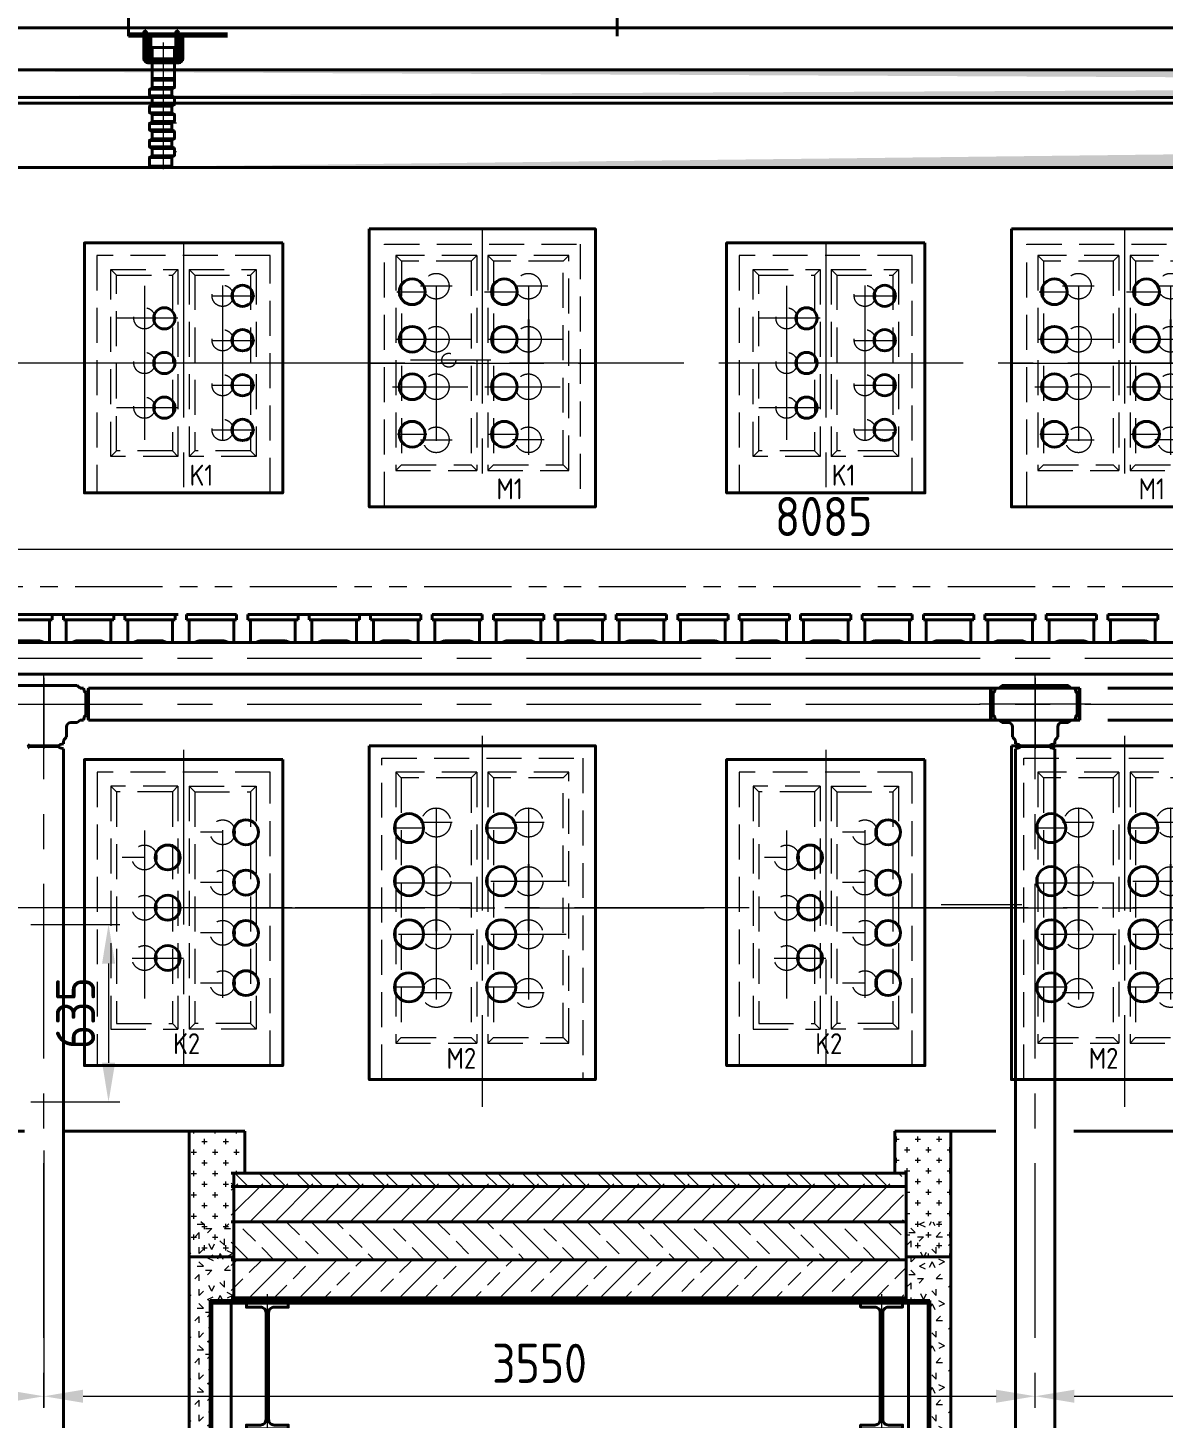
# Model space of a CAD drawing. Header units: millimetres. Extents: x 52110 to 400893, y -153728 to 31997.
# Drawn here: x 170177 to 174243, y -121549 to -116572 of the extents above; entities that cross this region are included whole.
import ezdxf

# ---------------------------------------------------------------- set-up
doc = ezdxf.new("R2010")
doc.units = ezdxf.units.MM
doc.header["$LTSCALE"] = 500
for name, pattern in [('CENTER', [2, 1.25, -0.25, 0.25, -0.25]), ('DASHED2', [0.375, 0.25, -0.125]), ('PHANTOM2', [1.25, 0.625, -0.125, 0.125, -0.125, 0.125, -0.125])]:
    doc.linetypes.add(name, pattern=pattern)
for name, color, linetype, lineweight in [('2D', 4, 'PHANTOM2', 20), ('BIAOZHU', 3, 'Continuous', 25), ('POU', 4, 'Continuous', 20), ('SHI', 7, 'Continuous', 40), ('WEN', 3, 'Continuous', 20), ('XU', 6, 'DASHED2', 20), ('ZHONG', 1, 'CENTER', 20)]:
    doc.layers.add(name, color=color, linetype=linetype, lineweight=lineweight)
doc.layers.add('X1', color=4, linetype='Continuous')
doc.styles.add('GB', font='gbenor.shx', dxfattribs={"bigfont": 'gbcbig.shx'})
doc.dimstyles.new('ISO-25', dxfattribs={"dimscale": 40, "dimtxt": 3.5, "dimasz": 3.5, "dimexe": 1.8, "dimexo": 1.25, "dimgap": 1.3, "dimtad": 1, "dimdsep": 46, "dimtxsty": 'GB', "dimcen": 0, "dimclrd": 3, "dimclre": 3, "dimclrt": 256, "dimadec": 0, "dimazin": 0, "dimtfac": 1, "dimtix": 1, "dimtmove": 0, "dimatfit": 3, "dimldrblk": 'DOTSMALL', "dimfxl": 0, "dimlwd": 20, "dimlwe": 20, "dimarcsym": 0})
doc.dimstyles.new('ISO-25$0', dxfattribs={"dimscale": 40, "dimtxt": 3.5, "dimasz": 3.5, "dimexe": 1, "dimexo": 0.2, "dimgap": 1.2, "dimtad": 1, "dimtoh": 1, "dimdec": 1, "dimzin": 9, "dimdsep": 46, "dimtxsty": 'GB', "dimcen": 0, "dimclrd": 3, "dimclre": 3, "dimclrt": 256, "dimadec": 0, "dimazin": 2, "dimtfac": 1, "dimtdec": 1, "dimtix": 1, "dimtmove": 0, "dimatfit": 3, "dimldrblk": 'DOTSMALL', "dimfxl": 0, "dimlwd": -1, "dimlwe": 20, "dimarcsym": 0})

# ---------------------------------------------------------------- blocks, each defined once
blk = doc.blocks.new('A$C46F31751')
at = {"layer": 'POU'}
h = blk.add_hatch(dxfattribs=at)
h.set_pattern_fill('CROSS', color=256, scale=6, style=0)
h.set_pattern_definition([(0, (-168899.5, -68438.25), (38.1, 38.1), [19.05, -57.15]), (90, (-168889.977, -68447.775), (-38.1, 38.1), [19.05, -57.15])])
h.paths.add_polyline_path([(245, 1216.7), (45, 1216.7), (45, 1066.7), (85, 1066.7), (85, 766.7), (245, 766.7)])
h.paths.add_polyline_path([(985, 766.7), (1145, 766.7), (1145, 1066.7), (1185, 1066.7), (1185, 1216.7), (985, 1216.7)])
h = blk.add_hatch(dxfattribs=at)
h.set_pattern_fill('GEOL6', color=256, scale=150, style=0, pattern_type=2)
h.set_pattern_definition([(0, (-168869.5, -68370.25), (150, 150), [22.5, -60, 22.5, -45]), (0, (-168817, -68355.25), (150, 150), [22.5, -127.5]), (90, (-168809.5, -68310.25), (-150, 150), [22.5, -30, 22.5, -75]), (90, (-168869.5, -68280.25), (-150, 150), [22.5, -127.5]), (45, (-168809.5, -68310.25), (2e-14, 150), [22.5, -104.77922, 22.5, -62.352814]), (135, (-168794.5, -68355.25), (-150, 2e-14), [22.5, -83.56602, 22.5, -83.56602]), (225, (-168809.5, -68235.25), (-3e-14, -150), [22.5, -189.63203]), (225, (-168764.5, -68370.25), (-3e-14, -150), [22.5, -189.63203]), (26.56505, (-168779.5, -68325.25), (150, 6e-08), [22.5, -312.9102]), (63.43495, (-168764.5, -68295.25), (6e-08, 150), [22.5, -312.9102]), (116.56505, (-168764.5, -68295.25), (-6e-08, 150), [22.5, -312.9102]), (153.43495, (-168839.5, -68310.25), (-150, 6e-08), [22.5, -312.9102]), (206.56505, (-168839.5, -68310.25), (-150, -6e-08), [22.5, -312.9102]), (243.43495, (-168884.5, -68310.25), (-6e-08, -150), [22.5, -312.9102]), (296.56505, (-168884.5, -68310.25), (6e-08, -150), [22.5, -312.9102]), (333.43495, (-168779.5, -68325.25), (150, -6e-08), [22.5, -312.9102])])
h.paths.add_polyline_path([(245, 892.7), (85, 892.7), (85, 610.7), (170, 610.7), (170, 10.7), (245, 10.7)])
h.paths.add_polyline_path([(985, 10.7), (1060, 10.7), (1060, 610.7), (1145, 610.7), (1145, 892.7), (985, 892.7)])
at = {"layer": 'SHI'}
for p, q in [((45, 1216.7), (45, 1066.7)), ((395, 1216.7), (45, 1216.7)), ((245, 1216.7), (245, 15.7)), ((1185, 1216.7), (535, 1216.7)), ((985, 1216.7), (985, 15.7)), ((1185, 1216.7), (1185, 1066.7)), ((45, 1066.7), (85, 1066.7)), ((85, 1066.7), (85, 610.7)), ((1145, 1066.7), (1145, 610.7)), ((1185, 1066.7), (1145, 1066.7)), ((245, 766.7), (85, 766.7)), ((985, 766.7), (1145, 766.7)), ((-25, 610.7), (-25, 600.7)), ((-25, 610.7), (170, 610.7)), ((-25, 600.7), (164, 600.7)), ((94, 5.7), (94, 600.7)), ((164, 15.7), (164, 610.7)), ((170, 15.7), (170, 610.7)), ((1060, 15.7), (1060, 610.7)), ((1255, 610.7), (1060, 610.7)), ((1066, 15.7), (1066, 610.7)), ((1255, 600.7), (1066, 600.7)), ((1136, 5.7), (1136, 600.7)), ((1255, 610.7), (1255, 600.7)), ((395, 15.7), (94, 15.7)), ((395, 5.7), (94, 5.7)), ((1136, 15.7), (535, 15.7)), ((1136, 5.7), (535, 5.7)), ((844.5, 5.7), (1136, 5.7))]:
    blk.add_line(p, q, dxfattribs=at)
for points in [[(-35, 150.7), (40, 150.7), (40, 164.7), (-10.5, 164.7, -0.414214), (-30.5, 184.7), (-30.5, 566.7, -0.414214), (-10.5, 586.7), (40, 586.7), (40, 600.7), (-35, 600.7), (-110, 600.7), (-110, 586.7), (-59.5, 586.7, -0.414214), (-39.5, 566.7), (-39.5, 184.7, -0.414214), (-59.5, 164.7), (-110, 164.7), (-110, 150.7)], [(1265, 150.7), (1190, 150.7), (1190, 164.7), (1240.5, 164.7, 0.414214), (1260.5, 184.7), (1260.5, 566.7, 0.414214), (1240.5, 586.7), (1190, 586.7), (1190, 600.7), (1265, 600.7), (1340, 600.7), (1340, 586.7), (1289.5, 586.7, 0.414214), (1269.5, 566.7), (1269.5, 184.7, 0.414214), (1289.5, 164.7), (1340, 164.7), (1340, 150.7)]]:
    blk.add_lwpolyline(points, format="xyb", close=True, dxfattribs=at)
at = {"layer": 'ZHONG'}
for p, q in [((-35, 632.7), (-35, 118.3)), ((1265, 632.7), (1265, 118.3))]:
    blk.add_line(p, q, dxfattribs=at)
blk = doc.blocks.new('hk')
at = {"layer": 'SHI'}
for p, q in [((211379.2, 79596.7), (211199.2, 79596.7)), ((211199.2, 79596.7), (211199.2, 79576.7)), ((211199.2, 79596.7), (211199.2, 79576.7)), ((211379.2, 79596.7), (211379.2, 79576.7)), ((211379.2, 79576.7), (211199.2, 79576.7)), ((211209.2, 79576.7), (211209.2, 79496.7)), ((211369.2, 79576.7), (211369.2, 79496.7)), ((211229.2, 79496.7), (211209.2, 79496.7)), ((211229.2, 79496.7), (211244.2, 79502.7)), ((211334.2, 79502.7), (211244.2, 79502.7)), ((211349.2, 79496.7), (211334.2, 79502.7)), ((211349.2, 79496.7), (211369.2, 79496.7))]:
    blk.add_line(p, q, dxfattribs=at)
blk = doc.blocks.new('sl')
at = {"layer": 'SHI'}
for p, q in [((212719.22, 79696.7), (213174.22, 79696.7)), ((213319.22, 79696.7), (213374.22, 79696.7)), ((213519.22, 79696.7), (213974.22, 79696.7)), ((211703.72, 79596.7), (224473.72, 79596.7)), ((224473.72, 79482.7), (211630.84, 79482.7)), ((212575.04, 79442.2), (212812.4, 79442.2)), ((212575.04, 79442.2), (212812.4, 79442.2)), ((212823.72, 79432.7), (212812.4, 79442.2)), ((212823.72, 79432.7), (212812.4, 79442.2)), ((216113.72, 79432.7), (216125.04, 79442.2)), ((216113.72, 79432.7), (216125.04, 79442.2)), ((216362.4, 79442.2), (216125.04, 79442.2)), ((216362.4, 79442.2), (216125.04, 79442.2)), ((216373.72, 79432.7), (216362.4, 79442.2)), ((216373.72, 79432.7), (216362.4, 79442.2)), ((212835.6, 79432.7), (212823.72, 79432.7)), ((212835.6, 79432.7), (212823.72, 79432.7)), ((212835.6, 79432.7), (212833.74, 79432.7)), ((212838.86, 79420.53), (212835.6, 79432.7)), ((212838.86, 79420.53), (212835.6, 79432.7)), ((212843.72, 79334.7), (212843.72, 79416.7)), ((212845.72, 79334.7), (212845.72, 79416.7)), ((212850.58, 79420.53), (212853.84, 79432.7)), ((212850.58, 79420.53), (212853.84, 79432.7)), ((215983.6, 79432.7), (212853.84, 79432.7)), ((212853.84, 79432.7), (212853.84, 79318.7)), ((215293.6, 79432.7), (216403.84, 79432.7)), ((216086.86, 79420.53), (216083.6, 79432.7)), ((216086.86, 79420.53), (216083.6, 79432.7)), ((216083.6, 79432.7), (216083.6, 79318.7)), ((216091.72, 79334.7), (216091.72, 79416.7)), ((216093.72, 79334.7), (216093.72, 79416.7)), ((216098.58, 79420.53), (216101.84, 79432.7)), ((216098.58, 79420.53), (216101.84, 79432.7)), ((216101.84, 79432.7), (216113.72, 79432.7)), ((216101.84, 79432.7), (216113.72, 79432.7)), ((216101.84, 79432.7), (216103.7, 79432.7)), ((216385.6, 79432.7), (216373.72, 79432.7)), ((216385.6, 79432.7), (216373.72, 79432.7)), ((216383.74, 79432.7), (216385.6, 79432.7)), ((216383.74, 79432.7), (216385.6, 79432.7)), ((216383.74, 79432.7), (216385.6, 79432.7)), ((216388.86, 79420.53), (216385.6, 79432.7)), ((216388.86, 79420.53), (216385.6, 79432.7)), ((216393.72, 79334.7), (216393.72, 79416.7)), ((216395.72, 79334.7), (216395.72, 79416.7)), ((216400.58, 79420.53), (216403.84, 79432.7)), ((216400.58, 79420.53), (216403.84, 79432.7)), ((216403.84, 79432.7), (216403.84, 79318.7)), ((220423.6, 79432.7), (216503.84, 79432.7)), ((212774.72, 79294.2), (212774.72, 79258.81)), ((212812.4, 79309.2), (212789.72, 79309.2)), ((212812.4, 79309.2), (212823.72, 79318.7)), ((212823.72, 79318.7), (212835.6, 79318.7)), ((212838.86, 79330.87), (212835.6, 79318.7)), ((212850.58, 79330.87), (212853.84, 79318.7)), ((215983.6, 79318.7), (212853.84, 79318.7)), ((215293.6, 79318.7), (216403.84, 79318.7)), ((216086.86, 79330.87), (216083.6, 79318.7)), ((216098.58, 79330.87), (216101.84, 79318.7)), ((216113.72, 79318.7), (216101.84, 79318.7)), ((216125.04, 79309.2), (216113.72, 79318.7)), ((216125.04, 79309.2), (216147.72, 79309.2)), ((216162.72, 79294.2), (216162.72, 79258.81)), ((216324.72, 79258.81), (216324.72, 79294.2)), ((216339.72, 79309.2), (216362.4, 79309.2)), ((216362.4, 79309.2), (216373.72, 79318.7)), ((216373.72, 79318.7), (216385.6, 79318.7)), ((216383.74, 79318.7), (216385.6, 79318.7)), ((216388.86, 79330.87), (216385.6, 79318.7)), ((216400.58, 79330.87), (216403.84, 79318.7)), ((220423.6, 79318.7), (216503.84, 79318.7)), ((212774.72, 79258.81), (212763.72, 79245.7)), ((212763.72, 79233.82), (212763.72, 79245.7)), ((216162.72, 79258.81), (216173.72, 79245.7)), ((216173.72, 79233.82), (216173.72, 79245.7)), ((216324.72, 79258.81), (216313.72, 79245.7)), ((216313.72, 79245.7), (216313.72, 79233.82)), ((212639.72, 79225.7), (212747.72, 79225.7)), ((212639.72, 79223.7), (212747.72, 79223.7)), ((212751.55, 79230.56), (212763.72, 79233.82)), ((212751.55, 79218.84), (212763.72, 79215.58)), ((212763.72, 79235.62), (212763.72, 79233.82)), ((212763.72, 79215.58), (212763.72, 76217.7)), ((216173.72, 79235.62), (216173.72, 79233.82)), ((216185.89, 79230.56), (216173.72, 79233.82)), ((216185.89, 79218.84), (216173.72, 79215.58)), ((216173.72, 79215.58), (216173.72, 76217.7)), ((216297.72, 79225.7), (216189.72, 79225.7)), ((216297.72, 79223.7), (216189.72, 79223.7)), ((216301.55, 79230.56), (216313.72, 79233.82)), ((216301.55, 79218.84), (216313.72, 79215.58)), ((216313.72, 79235.62), (216313.72, 79233.82)), ((216313.72, 79215.58), (216313.72, 76192.7))]:
    blk.add_line(p, q, dxfattribs=at)
for centre, radius, start, end in [((212843.72, 79421.7), 5, 193.51865, 270), ((212843.72, 79421.7), 5, 193.51865, 270), ((212845.72, 79421.7), 5, 270, 346.48135), ((212845.72, 79421.7), 5, 270, 346.48135), ((216091.72, 79421.7), 5, 193.51865, 270), ((216091.72, 79421.7), 5, 193.51865, 270), ((216093.72, 79421.7), 5, 270, 346.48135), ((216093.72, 79421.7), 5, 270, 346.48135), ((216393.72, 79421.7), 5, 193.51865, 270), ((216393.72, 79421.7), 5, 193.51865, 270), ((216395.72, 79421.7), 5, 270, 346.48135), ((216395.72, 79421.7), 5, 270, 346.48135), ((212789.72, 79294.2), 15, 90, 180), ((212843.72, 79329.7), 5, 90, 166.48135), ((212845.72, 79329.7), 5, 13.51865, 90), ((216091.72, 79329.7), 5, 90, 166.48135), ((216093.72, 79329.7), 5, 13.51865, 90), ((216147.72, 79294.2), 15, 0, 90), ((216339.72, 79294.2), 15, 90, 180), ((216393.72, 79329.7), 5, 90, 166.48135), ((216395.72, 79329.7), 5, 13.51865, 90), ((212634.72, 79225.7), 5, 0, 76.48135), ((212634.72, 79223.7), 5, 283.51865, 0), ((212752.72, 79225.7), 5, 103.51865, 180), ((212752.72, 79223.7), 5, 180, 256.48135), ((216184.72, 79225.7), 5, 0, 76.48135), ((216184.72, 79223.7), 5, 283.51865, 0), ((216302.72, 79225.7), 5, 103.51865, 180), ((216302.72, 79223.7), 5, 180, 256.48135)]:
    blk.add_arc(centre, radius, start, end, dxfattribs=at)
at = {"layer": 'X1'}
blk.add_point((216173.72, 79482.7), dxfattribs=at)
at = {"layer": 'ZHONG', "color": 1}
for p, q in [((211422.03, 79539.7), (224571.87, 79539.7)), ((211422.03, 79375.7), (224686.72, 79375.7))]:
    blk.add_line(p, q, dxfattribs=at)
at = {"layer": 'ZHONG'}
for p, q in [((212693.72, 75106.81), (212693.72, 79482.7)), ((212693.72, 75106.81), (212693.72, 79482.7)), ((212693.72, 79469.06), (212693.72, 79215.83)), ((212693.72, 79469.06), (212693.72, 79215.83)), ((216243.72, 75106.81), (216243.72, 79482.7)), ((216243.72, 79469.06), (216243.72, 79215.83)), ((216243.72, 79469.06), (216243.72, 79215.83)), ((212494.45, 79375.7), (212893, 79375.7)), ((216443, 79375.7), (216044.45, 79375.7))]:
    blk.add_line(p, q, dxfattribs=at)
at = {"layer": 'SHI'}
for p in [(1344.52, 100), (1564.52, 100), (1784.52, 100), (2004.52, 100), (2224.52, 100), (2444.52, 100), (2664.52, 100), (2884.52, 100), (3104.52, 100), (3324.52, 100), (3544.52, 100), (3764.52, 100), (3984.52, 100), (4204.52, 100), (4424.52, 100), (4644.52, 100), (4864.52, 100), (5084.52, 100), (5304.52, 100)]:
    blk.add_blockref('hk', p, dxfattribs=at)
blk = doc.blocks.new('zl')
at = {"layer": 'SHI'}
blk.add_lwpolyline([(165192.5, 60829.5), (165267.5, 60829.5), (165267.5, 60843.5), (165217, 60843.5, -0.414214), (165197, 60863.5), (165197, 61245.5, -0.414214), (165217, 61265.5), (165267.5, 61265.5), (165267.5, 61279.5), (165192.5, 61279.5), (165117.5, 61279.5), (165117.5, 61265.5), (165168, 61265.5, -0.414214), (165188, 61245.5), (165188, 60863.5, -0.414214), (165168, 60843.5), (165117.5, 60843.5), (165117.5, 60829.5)], format="xyb", close=True, dxfattribs=at)
at = {"layer": 'ZHONG'}
blk.add_line((165192.5, 61311.4), (165192.5, 60797), dxfattribs=at)
blk = doc.blocks.new('o1')
at = {"layer": 'POU'}
h = blk.add_hatch(dxfattribs=at)
h.set_pattern_fill('CROSS', color=256, scale=6, style=0)
h.set_pattern_definition([(0, (0, -78), (38.1, 38.1), [19.05, -57.15]), (90, (9.525, -87.525), (-38.1, 38.1), [19.05, -57.15])])
h.paths.add_polyline_path([(174082.5, 69137), (174242.5, 69137), (174242.5, 69587), (174042.5, 69587), (174042.5, 69437), (174082.5, 69437)])
h.paths.add_polyline_path([(175146.5, 69137), (175306.5, 69137), (175306.5, 69437), (175346.5, 69437), (175346.5, 69587), (175146.5, 69587)])
h = blk.add_hatch(dxfattribs=at)
h.set_pattern_fill('GEOL6', color=256, scale=150, style=0, pattern_type=2)
h.set_pattern_definition([(0, (30, 0), (150, 150), [22.5, -60, 22.5, -45]), (0, (82.5, 15), (150, 150), [22.5, -127.5]), (90, (90, 60), (-150, 150), [22.5, -30, 22.5, -75]), (90, (30, 90), (-150, 150), [22.5, -127.5]), (45, (90, 60), (2e-14, 150), [22.5, -104.77922, 22.5, -62.352814]), (135, (105, 15), (-150, 2e-14), [22.5, -83.56602, 22.5, -83.56602]), (225, (90, 135), (-3e-14, -150), [22.5, -189.63203]), (225, (135, 0), (-3e-14, -150), [22.5, -189.63203]), (26.56505, (120, 45), (150, 6e-08), [22.5, -312.9102]), (63.43495, (135, 75), (6e-08, 150), [22.5, -312.9102]), (116.56505, (135, 75), (-6e-08, 150), [22.5, -312.9102]), (153.43495, (60, 60), (-150, 6e-08), [22.5, -312.9102]), (206.56505, (60, 60), (-150, -6e-08), [22.5, -312.9102]), (243.43495, (15, 60), (-6e-08, -150), [22.5, -312.9102]), (296.56505, (15, 60), (6e-08, -150), [22.5, -312.9102]), (333.43495, (120, 45), (150, -6e-08), [22.5, -312.9102])])
h.paths.add_polyline_path([(174242.5, 69263), (174082.5, 69263), (174082.5, 68981), (174167.5, 68981), (174167.5, 68381), (174242.5, 68381)])
h.paths.add_polyline_path([(175306.5, 69263), (175146.5, 69263), (175146.5, 68381), (175221.5, 68381), (175221.5, 68981), (175306.5, 68981)])
at = {"layer": 'SHI'}
for p, q in [((174042.5, 69587), (174042.5, 69437)), ((174403.5, 69587), (174042.5, 69587)), ((174242.5, 69587), (174242.5, 68383)), ((174683.5, 69587), (175346.5, 69587)), ((175146.5, 69587), (175146.5, 68383)), ((175346.5, 69587), (175346.5, 69437)), ((174082.5, 69437), (174042.5, 69437)), ((174082.5, 69437), (174082.5, 68981)), ((175306.5, 69437), (175306.5, 68981)), ((175306.5, 69437), (175346.5, 69437)), ((174082.5, 69137), (174242.5, 69137)), ((175306.5, 69137), (175146.5, 69137)), ((174167.5, 68981), (174004.5, 68981)), ((174004.5, 68981), (174004.5, 68971)), ((174004.5, 68971), (174161.5, 68971)), ((174091.5, 68373), (174091.5, 68971)), ((174161.5, 68383), (174161.5, 68981)), ((174167.5, 68383), (174167.5, 68981)), ((175221.5, 68383), (175221.5, 68981)), ((175221.5, 68981), (175384.5, 68981)), ((175227.5, 68383), (175227.5, 68981)), ((175384.5, 68971), (175227.5, 68971)), ((175297.5, 68373), (175297.5, 68971)), ((175384.5, 68981), (175384.5, 68971)), ((174091.5, 68383), (174405.5, 68383)), ((174091.5, 68373), (174405.5, 68373)), ((175297.5, 68383), (174683.5, 68383)), ((175297.5, 68373), (174683.5, 68373))]:
    blk.add_line(p, q, dxfattribs=at)
blk.add_blockref('zl', (8802, 7691.5), dxfattribs=at)
at = {"layer": 'SHI', "xscale": -1}
blk.add_blockref('zl', (340587, 7691.5), dxfattribs=at)
blk = doc.blocks.new('*D128')
at = {"layer": 'Defpoints', "color": 0}
for p in [(170179.5, -119782), (170179.5, -120417), (170465.9, -120417)]:
    blk.add_point(p, dxfattribs=at)
at = {"layer": 'WEN', "color": 3, "linetype": 'ByBlock', "lineweight": 20}
for p, q in [((170187.5, -119782), (170505.9, -119782)), ((170187.5, -120417), (170505.9, -120417))]:
    blk.add_line(p, q, dxfattribs=at)
at = {"layer": 'WEN', "color": 3}
blk.add_line((170465.9, -119922), (170465.9, -120277), dxfattribs=at)
for points in [[(170442.6, -119922), (170489.3, -119922), (170465.9, -119782)], [(170442.6, -120277), (170489.3, -120277), (170465.9, -120417)]]:
    blk.add_solid(points, dxfattribs=at)
at = {"layer": 'WEN', "insert": (170347.9, -120099.5), "char_height": 140, "attachment_point": 5, "rotation": 90, "style": 'GB'}
blk.add_mtext('635', dxfattribs=at)
blk = doc.blocks.new('_DotSmall')
at = {"color": 0, "linetype": 'ByBlock', "const_width": 0.5}
blk.add_lwpolyline([(-0.0625, 0, 1), (0.0625, 0, 1)], format="xyb", close=True, dxfattribs=at)
blk = doc.blocks.new('*D337')
at = {"layer": 'Defpoints', "color": 0}
for p in [(189879.5, -114807.7), (189879.5, -115361.2), (168399.5, -116822)]:
    blk.add_point(p, dxfattribs=at)
at = {"layer": 'WEN', "color": 3, "linetype": 'ByBlock', "lineweight": 20}
for p, q in [((168399.5, -116814), (168399.5, -114767.7)), ((189879.5, -115353.2), (189879.5, -114767.7))]:
    blk.add_line(p, q, dxfattribs=at)
at = {"layer": 'WEN', "color": 3, "linetype": 'ByBlock'}
blk.add_line((168539.5, -114807.7), (189739.5, -114807.7), dxfattribs=at)
at = {"layer": 'WEN', "color": 3}
for points in [[(168539.5, -114784.4), (168539.5, -114831.1), (168399.5, -114807.7)], [(189739.5, -114784.4), (189739.5, -114831.1), (189879.5, -114807.7)]]:
    blk.add_solid(points, dxfattribs=at)
at = {"layer": 'WEN', "insert": (179139.5, -114685.1), "char_height": 140, "attachment_point": 5, "style": 'GB'}
blk.add_mtext('21480（砌体尺寸）', dxfattribs=at)
blk = doc.blocks.new('A$C654845D6')
at = {"layer": 'POU'}
for p, q in [((170.3, 254.2), (167.9, 255.6)), ((171.5, 249.7), (170.2, 254.3)), ((172.3, 163.7), (155.6, 163.7)), ((159.6, 151), (159.6, 166.3)), ((172.3, 62.1), (165, 62.1))]:
    blk.add_line(p, q, dxfattribs=at)
at = {"layer": 'SHI'}
for p, q in [((45, 815.6), (205, 815.6)), ((45, 732.6), (45, 815.6)), ((245, 575.6), (205, 815.6)), ((1505, 575.6), (1545, 815.6)), ((1705, 815.6), (1545, 815.6)), ((1705, 732.6), (1705, 815.6)), ((48, 729.6), (132, 729.6)), ((135, 575.6), (135, 726.6)), ((1615, 575.6), (1615, 726.6)), ((1702, 729.6), (1618, 729.6)), ((1750, 575.6), (0, 575.6)), ((0, 575.6), (0, 475.6)), ((1750, 567.6), (0, 567.6)), ((135.5, 575.6), (245, 575.6)), ((1614.5, 575.6), (1505, 575.6)), ((1750, 575.6), (1750, 475.6)), ((55, 483.6), (0, 483.6)), ((55, 475.6), (0, 475.6)), ((55, 488.6), (55, 395.2)), ((65, 488.6), (65, 395.2)), ((170, 483.6), (65, 483.6)), ((170, 475.6), (65, 475.6)), ((70, 475.6), (70, 395.2)), ((80, 475.6), (80, 395.2)), ((170, 488.6), (170, 395.2)), ((180, 488.6), (180, 395.2)), ((355, 483.6), (180, 483.6)), ((355, 475.6), (180, 475.6)), ((185, 475.6), (185, 395.2)), ((195, 475.6), (195, 395.2)), ((85, 435.6), (165, 435.6)), ((85, 435.6), (85, 390.2)), ((165, 435.6), (165, 390.2)), ((70, 390.2), (70.9, 390.2)), ((70, 380.2), (180, 380.2)), ((85, 394.6), (165, 394.6)), ((85, 390.2), (180, 390.2)), ((85, 380.2), (85, 293.3)), ((165, 380.2), (165, 293.3)), ((385, 355.6), (165, 355.6)), ((85, 323.6), (165, 323.6)), ((85, 317.6), (165, 317.6)), ((75, 283.9), (75, 264.3)), ((75.5, 285.6), (155.5, 285.6)), ((75.5, 262.6), (155.5, 262.6)), ((76.5, 286.5), (83.5, 290.7)), ((76.5, 261.7), (83.5, 257.5)), ((84.5, 291.6), (164.5, 291.6)), ((84.5, 256.6), (164.5, 256.6)), ((85, 254.9), (85, 232.3)), ((155, 283.9), (155, 264.3)), ((163.5, 290.7), (156.5, 286.5)), ((156.5, 261.7), (163.5, 257.5)), ((384.9, 255.6), (164.9, 255.6)), ((165, 254.9), (165, 232.3)), ((75, 222.9), (75, 203.3)), ((75.5, 224.6), (155.5, 224.6)), ((75.5, 201.6), (155.5, 201.6)), ((76.5, 225.5), (83.5, 229.7)), ((76.5, 200.7), (83.5, 196.5)), ((84.5, 230.6), (164.5, 230.6)), ((155, 222.9), (155, 203.3)), ((163.5, 229.7), (156.5, 225.5)), ((156.5, 200.7), (163.5, 196.5)), ((385, 235.6), (165, 235.6)), ((75, 161.9), (75, 142.3)), ((75.5, 163.6), (155.5, 163.6)), ((76.5, 164.5), (83.5, 168.7)), ((84.5, 195.6), (164.5, 195.6)), ((84.5, 169.6), (164.5, 169.6)), ((85, 193.9), (85, 171.3)), ((155, 161.9), (155, 142.3)), ((163.5, 168.7), (156.5, 164.5)), ((165, 193.9), (165, 171.3)), ((75, 100.9), (75, 81.3)), ((75.5, 140.6), (155, 140.6)), ((75.5, 102.6), (155, 102.6)), ((76.5, 139.7), (83.5, 135.5)), ((76.5, 103.5), (83.5, 107.7)), ((85, 134.6), (164.5, 134.6)), ((85, 132.9), (85, 110.3)), ((85, 108.6), (164.5, 108.6)), ((155, 100.9), (155, 81.3)), ((156.5, 139.7), (163.5, 135.5)), ((163.5, 107.7), (156.5, 103.5)), ((165, 132.9), (165, 110.3)), ((75.5, 79.6), (155, 79.6)), ((76.5, 78.7), (83.5, 74.5)), ((85, 73.6), (164.5, 73.6)), ((85, 71.9), (85, 49.3)), ((156.5, 78.7), (163.5, 74.5)), ((165, 71.9), (165, 49.3)), ((75, 39.9), (75, 10.6)), ((75, 10.6), (155, 10.6)), ((75.5, 41.6), (155, 41.6)), ((83.5, 46.7), (76.5, 42.5)), ((85, 47.6), (164.5, 47.6)), ((155, 39.9), (155, 10.6)), ((163.5, 46.7), (156.5, 42.5))]:
    blk.add_line(p, q, dxfattribs=at)
for centre, radius, start, end in [((48, 732.6), 3, 180, 270), ((132, 726.6), 3, 0, 90), ((1618, 726.6), 3, 90, 180), ((1702, 732.6), 3, 270, 0), ((60, 488.6), 5, 0, 180), ((175, 488.6), 5, 0, 180), ((70, 395.2), 15, 180, 270), ((70, 395.2), 5, 180, 270), ((85, 395.2), 15, 180, 270), ((85, 395.2), 5, 180, 270), ((165, 395.2), 5, 270, 0), ((165, 395.2), 15, 340.5288, 0), ((180, 395.2), 5, 270, 0), ((180, 395.2), 15, 270, 0), ((78, 283.9), 3, 120.9638, 180), ((78, 264.3), 3, 180, 239.0362), ((82, 293.3), 3, 300.9638, 0), ((82, 254.9), 3, 0, 59.0362), ((158, 283.9), 3, 120.9638, 180), ((158, 264.3), 3, 180, 239.0362), ((162, 293.3), 3, 300.9638, 0), ((162, 254.9), 3, 0, 59.0362), ((78, 222.9), 3, 120.9638, 180), ((78, 203.3), 3, 180, 239.0362), ((82, 232.3), 3, 300.9638, 0), ((158, 222.9), 3, 120.9638, 180), ((158, 203.3), 3, 180, 239.0362), ((162, 232.3), 3, 300.9638, 0), ((78, 161.9), 3, 120.9638, 180), ((82, 193.9), 3, 0, 59.0362), ((82, 171.3), 3, 300.9638, 0), ((158, 161.9), 3, 120.9638, 180), ((162, 193.9), 3, 0, 59.0362), ((162, 171.3), 3, 300.9638, 0), ((78, 142.3), 3, 180, 239.0362), ((78, 100.9), 3, 120.9638, 180), ((82, 132.9), 3, 0, 59.0362), ((82, 110.3), 3, 300.9638, 0), ((158, 142.3), 3, 180, 239.0362), ((158, 100.9), 3, 120.9638, 180), ((162, 132.9), 3, 0, 59.0362), ((162, 110.3), 3, 300.9638, 0), ((78, 81.3), 3, 180, 239.0362), ((82, 71.9), 3, 0, 59.0362), ((158, 81.3), 3, 180, 239.0362), ((162, 71.9), 3, 0, 59.0362), ((78, 39.9), 3, 120.9638, 180), ((82, 49.3), 3, 300.9638, 0), ((158, 39.9), 3, 120.9638, 180), ((162, 49.3), 3, 300.9638, 0)]:
    blk.add_arc(centre, radius, start, end, dxfattribs=at)
at = {"layer": 'ZHONG'}
for p, q in [((60, 499.9), (60, 395.2)), ((175, 499.9), (175, 395.2)), ((67.8, 488.6), (52.2, 488.6)), ((75, 480.1), (75, 395.2)), ((125, 452.6), (125, 0)), ((167.2, 488.6), (182.8, 488.6)), ((190, 480.1), (190, 395.2)), ((70, 385.2), (73.8, 385.2)), ((85, 385.2), (180, 385.2))]:
    blk.add_line(p, q, dxfattribs=at)
for centre, start, end in [((70, 395.2), 180, 270), ((85, 395.2), 180, 270), ((165, 395.2), 330, 0), ((180, 395.2), 270, 0)]:
    blk.add_arc(centre, 10, start, end, dxfattribs=at)
blk = doc.blocks.new('*D345')
at = {"layer": 'Defpoints', "color": 0}
for p in [(169044.5, -120441), (170234.5, -120583.1), (170234.5, -121471)]:
    blk.add_point(p, dxfattribs=at)
at = {"layer": 'WEN', "color": 3, "linetype": 'ByBlock', "lineweight": 20}
for p, q in [((169044.5, -120449), (169044.5, -121511)), ((170234.5, -120591.1), (170234.5, -121511))]:
    blk.add_line(p, q, dxfattribs=at)
at = {"layer": 'WEN', "color": 3, "linetype": 'ByBlock'}
blk.add_line((169184.5, -121471), (170094.5, -121471), dxfattribs=at)
at = {"layer": 'WEN', "color": 3}
for points in [[(169184.5, -121447.6), (169184.5, -121494.3), (169044.5, -121471)], [(170094.5, -121447.6), (170094.5, -121494.3), (170234.5, -121471)]]:
    blk.add_solid(points, dxfattribs=at)
at = {"layer": 'WEN', "insert": (169639.5, -121353), "char_height": 140, "attachment_point": 5, "style": 'GB'}
blk.add_mtext('1190', dxfattribs=at)
blk = doc.blocks.new('*D347')
at = {"layer": 'Defpoints', "color": 0}
for p in [(170234.5, -121471), (173784.5, -121471), (173784.5, -121471)]:
    blk.add_point(p, dxfattribs=at)
at = {"layer": 'WEN', "color": 3, "linetype": 'ByBlock', "lineweight": 20}
for p, q in [((173784.5, -121463), (173784.5, -121431)), ((170234.5, -121479), (170234.5, -121511))]:
    blk.add_line(p, q, dxfattribs=at)
at = {"layer": 'WEN', "color": 3, "linetype": 'ByBlock'}
blk.add_line((170374.5, -121471), (173644.5, -121471), dxfattribs=at)
at = {"layer": 'WEN', "color": 3}
for points in [[(170374.5, -121447.6), (170374.5, -121494.3), (170234.5, -121471)], [(173644.5, -121447.6), (173644.5, -121494.3), (173784.5, -121471)]]:
    blk.add_solid(points, dxfattribs=at)
at = {"layer": 'WEN', "insert": (172009.5, -121353), "char_height": 140, "attachment_point": 5, "style": 'GB'}
blk.add_mtext('3550', dxfattribs=at)
blk = doc.blocks.new('*D348')
at = {"layer": 'Defpoints', "color": 0}
for p in [(173784.5, -121471), (177334.5, -121471), (177334.5, -121471)]:
    blk.add_point(p, dxfattribs=at)
at = {"layer": 'WEN', "color": 3, "linetype": 'ByBlock', "lineweight": 20}
for p, q in [((173784.5, -121463), (173784.5, -121431)), ((177334.5, -121463), (177334.5, -121431))]:
    blk.add_line(p, q, dxfattribs=at)
at = {"layer": 'WEN', "color": 3, "linetype": 'ByBlock'}
blk.add_line((173924.5, -121471), (177194.5, -121471), dxfattribs=at)
at = {"layer": 'WEN', "color": 3}
for points in [[(173924.5, -121447.6), (173924.5, -121494.3), (173784.5, -121471)], [(177194.5, -121447.6), (177194.5, -121494.3), (177334.5, -121471)]]:
    blk.add_solid(points, dxfattribs=at)
at = {"layer": 'WEN', "insert": (175559.5, -121353), "char_height": 140, "attachment_point": 5, "style": 'GB'}
blk.add_mtext('3550', dxfattribs=at)
blk = doc.blocks.new('A$C0F466767')
at = {"layer": 'BIAOZHU'}
for p, q in [((801.9, 893.2), (801.9, 734.2)), ((1131.9, 893.2), (1131.9, 734.2)), ((801.9, 812.7), (801.9, 653.7)), ((1131.9, 812.7), (1131.9, 653.7))]:
    blk.add_line(p, q, dxfattribs=at)
at = {"layer": 'SHI'}
blk.add_lwpolyline([(561.9, 1317.7), (1371.9, 1317.7), (1371.9, 122.7), (561.9, 122.7)], close=True, dxfattribs=at)
for centre in [(704.4, 1022.7), (1034.4, 1022.7), (704.4, 832.7), (1034.4, 832.7), (704.4, 642.7), (1034.4, 642.7), (704.4, 452.7), (1034.4, 452.7)]:
    blk.add_circle(centre, 52, dxfattribs=at)
at = {"layer": 'XU'}
for p, q in [((606.9, 1272.7), (1326.9, 1272.7)), ((606.9, 122.7), (606.9, 1272.7)), ((1326.9, 1272.7), (1326.9, 122.7)), ((676.9, 1202.7), (656.9, 1222.7)), ((926.9, 1202.7), (946.9, 1222.7)), ((926.9, 1202.7), (926.9, 272.7)), ((946.9, 1222.7), (946.9, 252.7)), ((986.9, 1222.7), (986.9, 252.7)), ((1006.9, 1202.7), (986.9, 1222.7)), ((1006.9, 1202.7), (1006.9, 272.7)), ((1256.9, 1202.7), (1276.9, 1222.7)), ((676.9, 272.7), (656.9, 252.7)), ((926.9, 272.7), (946.9, 252.7)), ((1006.9, 272.7), (986.9, 252.7)), ((1256.9, 272.7), (1276.9, 252.7))]:
    blk.add_line(p, q, dxfattribs=at)
for points in [[(946.9, 1222.7), (656.9, 1222.7), (656.9, 252.7), (946.9, 252.7)], [(926.9, 1202.7), (676.9, 1202.7), (676.9, 272.7), (926.9, 272.7)], [(986.9, 252.7), (1276.9, 252.7), (1276.9, 1222.7), (986.9, 1222.7)], [(1006.9, 272.7), (1256.9, 272.7), (1256.9, 1202.7), (1006.9, 1202.7)]]:
    blk.add_lwpolyline(points, dxfattribs=at)
for centre in [(801.9, 1042.7), (1131.9, 1042.7), (802.2, 832.7), (1132.2, 832.7), (802.2, 642.7), (1132.2, 642.7), (801.9, 432.7), (1131.9, 432.7)]:
    blk.add_circle(centre, 52, dxfattribs=at)
at = {"layer": 'ZHONG'}
for p, q in [((966.9, 1352.7), (966.9, 25)), ((801.9, 1094.7), (801.9, 459.7)), ((1131.9, 1094.7), (1131.9, 459.7)), ((761.3, 1022.7), (647.5, 1022.7)), ((858.8, 1042.7), (745, 1042.7)), ((801.9, 1009.8), (801.9, 408.7)), ((1091.3, 1022.7), (977.5, 1022.7)), ((1188.8, 1042.7), (1075, 1042.7)), ((1131.9, 1009.8), (1131.9, 408.7)), ((656.9, 827.2), (926.9, 827.2)), ((656.9, 827.2), (926.9, 827.2)), ((996.9, 832.7), (1266.9, 832.7)), ((136.6, 737.7), (1797.2, 737.7)), ((667.1, 642.7), (937.1, 642.7)), ((997.1, 642.7), (1267.1, 642.7)), ((761.3, 452.7), (647.5, 452.7)), ((1091.3, 452.7), (977.5, 452.7)), ((858.8, 432.7), (745, 432.7)), ((1188.8, 432.7), (1075, 432.7))]:
    blk.add_line(p, q, dxfattribs=at)
at = {"layer": 'BIAOZHU', "style": 'GB'}
blk.add_text('M2', height=75, dxfattribs=at).set_placement((838.9, 161))
blk = doc.blocks.new('A$C6D4E3C8E')
at = {"layer": 'SHI'}
blk.add_lwpolyline([(744.6, 1095), (34.6, 1095), (34.6, 0), (744.6, 0)], close=True, dxfattribs=at)
for centre in [(613, 835), (333, 744.9), (613, 655), (333, 564.9), (613, 475), (333, 384.9), (613, 295)]:
    blk.add_circle(centre, 44.5, dxfattribs=at)
at = {"layer": 'XU'}
for p, q in [((699.6, 1050), (79.6, 1050)), ((79.6, 1050), (79.6, 0)), ((699.6, 0), (699.6, 1050)), ((149.6, 980), (129.6, 1000)), ((349.6, 980), (369.6, 1000)), ((369.6, 1000), (369.6, 130)), ((409.6, 1000), (409.6, 130)), ((429.6, 980), (409.6, 1000)), ((629.6, 980), (649.6, 1000)), ((349.6, 980), (349.6, 150)), ((429.6, 980), (429.6, 150)), ((349.6, 150), (369.6, 130)), ((429.6, 150), (409.6, 130)), ((629.6, 150), (649.6, 130))]:
    blk.add_line(p, q, dxfattribs=at)
for points in [[(369.6, 1000), (129.6, 1000), (129.6, 130), (369.6, 130)], [(409.6, 1000), (649.6, 1000), (649.6, 130), (409.6, 130)], [(349.6, 980), (149.6, 980), (149.6, 150), (349.6, 150)], [(429.6, 980), (629.6, 980), (629.6, 150), (429.6, 150)]]:
    blk.add_lwpolyline(points, dxfattribs=at)
for centre in [(529.6, 835), (249.6, 744.9), (529.6, 655), (249.6, 564.9), (529.6, 475), (249.6, 384.9), (529.6, 295)]:
    blk.add_circle(centre, 44.5, dxfattribs=at)
at = {"layer": 'ZHONG'}
for p, q in [((389.6, 1130), (389.6, 0)), ((249.6, 841.6), (249.6, 240.4)), ((529.6, 835), (449.8, 835)), ((529.6, 843.1), (529.6, 242)), ((249.6, 744.9), (169.8, 744.9)), ((529.6, 655), (449.8, 655)), ((779.1, 565), (34.6, 565)), ((529.6, 475), (449.8, 475)), ((205.1, 384.9), (389.6, 384.9)), ((529.6, 295), (449.8, 295))]:
    blk.add_line(p, q, dxfattribs=at)
at = {"layer": 'BIAOZHU', "style": 'GB'}
blk.add_text('K2', height=75, dxfattribs=at).set_placement((352.4, 40.8))
blk = doc.blocks.new('A$C2A9A69C7')
at = {"layer": 'BIAOZHU'}
blk.add_line((570, 670.5), (570, 511.5), dxfattribs=at)
at = {"layer": 'SHI'}
blk.add_lwpolyline([(0, 995), (810, 995), (810, 0), (0, 0)], close=True, dxfattribs=at)
for centre in [(153.8, 770), (483.8, 770), (153.8, 600), (483.8, 600), (153.8, 430), (483.8, 430), (153.8, 260), (483.8, 260)]:
    blk.add_circle(centre, 46, dxfattribs=at)
at = {"layer": 'XU'}
for p, q in [((115, 880), (95, 900)), ((365, 880), (385, 900)), ((385, 900), (385, 130)), ((425, 900), (425, 130)), ((445, 880), (425, 900)), ((695, 880), (715, 900)), ((365, 880), (365, 150)), ((445, 880), (445, 150)), ((115, 150), (95, 130)), ((365, 150), (385, 130)), ((445, 150), (425, 130)), ((695, 150), (715, 130))]:
    blk.add_line(p, q, dxfattribs=at)
for points in [[(55, 0), (55, 940), (755, 940), (755, 0)], [(385, 900), (95, 900), (95, 130), (385, 130)], [(425, 130), (715, 130), (715, 900), (425, 900)], [(365, 880), (115, 880), (115, 150), (365, 150)], [(445, 150), (695, 150), (695, 880), (445, 880)]]:
    blk.add_lwpolyline(points, dxfattribs=at)
for centre in [(240, 790), (570, 790), (240, 600), (570, 600), (240, 430), (570, 430), (240, 240), (570, 240)]:
    blk.add_circle(centre, 46, dxfattribs=at)
at = {"layer": 'ZHONG'}
for p, q in [((405, 995), (405, 0)), ((99.1, 770), (199.8, 770)), ((296.9, 790), (183.1, 790)), ((240, 788.1), (240, 236.9)), ((412.3, 770), (529.8, 770)), ((639.5, 790), (525.7, 790)), ((570, 788.1), (570, 236.9)), ((570, 787.1), (570, 185.9)), ((95, 600), (365, 600)), ((95, 600), (365, 600)), ((425, 600), (695, 600)), ((425, 600), (695, 600)), ((0, 515), (810, 515)), ((83.6, 430), (353.6, 430)), ((413.6, 430), (683.6, 430)), ((101.5, 260), (206, 260)), ((101.5, 260), (206, 260)), ((424.6, 260), (529.1, 260)), ((424.6, 260), (529.1, 260)), ((296.9, 239), (183.1, 239)), ((626.9, 240), (513.1, 240))]:
    blk.add_line(p, q, dxfattribs=at)
at = {"layer": 'BIAOZHU', "style": 'GB'}
blk.add_text('M1', height=75, dxfattribs=at).set_placement((455.5, 27))
blk = doc.blocks.new('A$C7C0231CA')
at = {"layer": 'SHI'}
blk.add_lwpolyline([(710, 895), (0, 895), (0, 0), (710, 0)], close=True, dxfattribs=at)
for centre in [(566.2, 705.5), (286.2, 625), (566.2, 546.5), (286.2, 465), (566.2, 385.5), (286.2, 305), (566.2, 225.5)]:
    blk.add_circle(centre, 38, dxfattribs=at)
at = {"layer": 'XU'}
for p, q in [((665, 850), (45, 850)), ((45, 850), (45, 0)), ((665, 0), (665, 850)), ((115, 780), (95, 800)), ((315, 780), (335, 800)), ((335, 800), (335, 130)), ((375, 800), (375, 130)), ((395, 780), (375, 800)), ((595, 780), (615, 800)), ((315, 780), (315, 150)), ((395, 780), (395, 150)), ((115, 150), (95, 130)), ((315, 150), (335, 130)), ((395, 150), (375, 130)), ((595, 150), (615, 130))]:
    blk.add_line(p, q, dxfattribs=at)
for points in [[(335, 130), (95, 130), (95, 800), (335, 800)], [(375, 800), (615, 800), (615, 130), (375, 130)], [(315, 150), (115, 150), (115, 780), (315, 780)], [(395, 780), (595, 780), (595, 150), (395, 150)]]:
    blk.add_lwpolyline(points, dxfattribs=at)
for centre in [(495, 705.5), (215, 625), (495, 546.5), (215, 465), (495, 385.5), (215, 305), (495, 225.5)]:
    blk.add_circle(centre, 38, dxfattribs=at)
at = {"layer": 'ZHONG'}
for p, q in [((355, 895), (355, 0)), ((215, 741.6), (215, 190.4)), ((455, 705.5), (610, 705.5)), ((495, 742.6), (495, 191.4)), ((335, 625), (115, 625)), ((455, 545.5), (610, 545.5)), ((710, 465), (0, 465)), ((455, 385.5), (610, 385.5)), ((335, 305), (115, 305)), ((455, 225.5), (610, 225.5))]:
    blk.add_line(p, q, dxfattribs=at)
at = {"layer": 'BIAOZHU', "style": 'GB'}
blk.add_text('K1', height=75, dxfattribs=at).set_placement((376.6, 25.9))
blk = doc.blocks.new('*D576')
at = {"layer": 'Defpoints', "color": 0, "ltscale": 0.5}
for p in [(169321.5, -118341.3), (168863.5, -118471.3), (169451.5, -118471.3), (189415.5, -118471.3), (169970.4, -118770.9)]:
    blk.add_point(p, dxfattribs=at)
at = {"layer": 'XU', "color": 3, "linetype": 'ByBlock', "lineweight": 20, "ltscale": 0.5}
blk.add_line((169486.9, -118506.6), (169926.1, -118945.9), dxfattribs=at)
blk.add_arc((169451.5, -118471.3), 599.2, 328.4178, 346.5822, dxfattribs=at)
at = {"layer": 'XU', "color": 3, "ltscale": 0.5}
for points in [[(170011.2, -118607.6), (170057.5, -118613), (170050.7, -118471.3)], [(169980.3, -118799.5), (169943.6, -118770.6), (169875.2, -118895)]]:
    blk.add_solid(points, dxfattribs=at)
at = {"layer": 'XU', "ltscale": 0.5, "insert": (169892.4, -118653.9), "char_height": 140, "attachment_point": 5, "rotation": 67.5, "style": 'GB'}
blk.add_mtext('45°', dxfattribs=at)
blk = doc.blocks.new('*D945')
at = {"layer": 'Defpoints', "color": 0}
for p in [(168863.5, -116059.5), (168863.5, -117072), (189414.5, -117072)]:
    blk.add_point(p, dxfattribs=at)
at = {"layer": 'WEN', "color": 3, "linetype": 'ByBlock', "lineweight": 20}
for p, q in [((168863.5, -117064), (168863.5, -116019.5)), ((189414.5, -117064), (189414.5, -116019.5))]:
    blk.add_line(p, q, dxfattribs=at)
at = {"layer": 'WEN', "color": 3, "linetype": 'ByBlock'}
blk.add_line((189274.5, -116059.5), (169003.5, -116059.5), dxfattribs=at)
at = {"layer": 'WEN', "color": 3}
for points in [[(169003.5, -116036.2), (169003.5, -116082.9), (168863.5, -116059.5)], [(189274.5, -116036.2), (189274.5, -116082.9), (189414.5, -116059.5)]]:
    blk.add_solid(points, dxfattribs=at)
at = {"layer": 'WEN', "insert": (179139, -115941.5), "char_height": 140, "attachment_point": 5, "style": 'GB'}
blk.add_mtext('20551', dxfattribs=at)
blk = doc.blocks.new('*D1051')
at = {"layer": 'Defpoints', "color": 0}
for p in [(177069.5, -118413.9), (168984.5, -118439.6), (168984.5, -118984.2)]:
    blk.add_point(p, dxfattribs=at)
at = {"layer": 'WEN', "color": 3, "linetype": 'ByBlock', "lineweight": 20}
for p, q in [((168984.5, -118976.2), (168984.5, -118399.6)), ((177069.5, -118421.9), (177069.5, -118479.6))]:
    blk.add_line(p, q, dxfattribs=at)
at = {"layer": 'WEN', "color": 3, "linetype": 'ByBlock'}
blk.add_line((176929.5, -118439.6), (169124.5, -118439.6), dxfattribs=at)
at = {"layer": 'WEN', "color": 3}
for points in [[(169124.5, -118416.3), (169124.5, -118463), (168984.5, -118439.6)], [(176929.5, -118416.3), (176929.5, -118463), (177069.5, -118439.6)]]:
    blk.add_solid(points, dxfattribs=at)
at = {"layer": 'WEN', "insert": (173027, -118321.6), "char_height": 140, "attachment_point": 5, "style": 'GB'}
blk.add_mtext('8085', dxfattribs=at)

msp = doc.modelspace()

# ---------------------------------------------------------------- hatches: boundary and pattern name
at = {"layer": 'POU'}
h = msp.add_hatch(dxfattribs=at)
h.set_pattern_fill('STEEL', color=256, scale=30, angle=90, style=0)
h.set_pattern_definition([(135, (861, -190118.985), (-67.35192, -67.35192), []), (135, (813.375, -190118.985), (-67.35192, -67.35192), [])])
h.paths.add_polyline_path([(173305.22594, -120672.02732), (170905.50181, -120672.02732), (170905.50181, -120720.02732), (173313.50181, -120720.02732)])
h = msp.add_hatch(dxfattribs=at)
h.set_pattern_fill('ANSI31', color=256, scale=20, style=0)
h.set_pattern_definition([(45, (861, -190108.985), (-44.90128, 44.90128), [])])
h.paths.add_polyline_path([(173313.50181, -120846.02732), (173313.50181, -120710.02732), (170905.50181, -120710.02732), (170905.50181, -120846.02732)])
h = msp.add_hatch(dxfattribs=at)
h.set_pattern_fill('ANSI33', color=256, scale=20, angle=90, style=0)
h.set_pattern_definition([(135, (861, -190108.98), (-89.80256, -89.80256), []), (135, (861, -190019.18), (-89.80256, -89.80256), [63.5, -31.75])])
h.paths.add_polyline_path([(170905.50181, -120846.02732), (170905.50181, -120982.02732), (173313.50181, -120982.02732), (173313.50181, -120846.02732)])
h = msp.add_hatch(dxfattribs=at)
h.set_pattern_fill('ANSI33', color=256, scale=20, style=0)
h.set_pattern_definition([(45, (861, -190108.98), (-89.80256, 89.80256), []), (45, (950.8, -190108.98), (-89.80256, 89.80256), [63.5, -31.75])])
h.paths.add_polyline_path([(173313.50181, -121118.02732), (173322.50201, -120982.02732), (170905.50181, -120982.02732), (170905.50181, -121118.02732)])
h = msp.add_hatch(dxfattribs=at)
h.set_pattern_fill('FLEX', color=256, scale=5, angle=30, style=0)
h.set_pattern_definition([(30, (2015.45, -190108.985), (-15.875, 27.4963066), [31.75, -31.75]), (75, (2042.945, -190093.11), (-15.8750069, 27.4963184), [7.9375, -29.0263, 7.9375, -44.9013])])
h.paths.add_polyline_path([(172179.95044, -121118.02732), (172059.95044, -121118.02732), (172059.95044, -121128.02732), (172179.95044, -121128.02732)])
h.paths.add_polyline_path([(173199.95044, -121118.02732), (172179.95044, -121118.02732), (172179.95044, -121128.02732), (173199.95044, -121128.02732)])
h.paths.add_polyline_path([(173319.95044, -121118.02732), (173199.95044, -121118.02732), (173199.95044, -121128.02732), (173319.95044, -121128.02732)])
at = {"layer": 'WEN'}
h = msp.add_hatch(dxfattribs=at)
h.set_pattern_fill('HEX', color=256, scale=10, style=0)
h.set_pattern_definition([(0, (-3e-11, -100591.58), (0, 54.9926), [31.75, -63.5]), (120, (-3e-11, -100591.58), (-47.624989, -27.4963), [31.75, -63.5]), (60, (31.75, -100591.58), (-47.624989, 27.4963), [31.75, -63.5])])
edge = h.paths.add_edge_path()
edge.add_line((189518.50201, -116822.02732), (168739.50201, -116822.02732))
edge.add_line((189879.50201, -116722.02732), (168689.50201, -116722.02732))
h = msp.add_hatch(dxfattribs=at)
h.set_pattern_fill('CROSS', color=256, scale=8, style=0)
h.set_pattern_definition([(0, (-3e-11, -100591.583), (50.8, 50.8), [25.4, -76.2]), (90, (12.7, -100604.283), (-50.8, 50.8), [25.4, -76.2])])
edge = h.paths.add_edge_path()
edge.add_line((189584.50201, -117072.02732), (168689.50201, -117072.02732))
edge.add_line((168689.50201, -116842.02732), (168689.50201, -117092.02732))
edge.add_line((189584.50201, -116842.02732), (168689.50201, -116842.02732))
edge.add_line((189584.50201, -117072.02732), (189584.50201, -116842.02732))

# ---------------------------------------------------------------- linework, layer by layer
at = {"layer": '2D'}
msp.add_line((169096.50201, -118572.02067), (189124.4444, -118572.02067), dxfattribs=at)
at = {"layer": 'SHI', "linetype": 'Continuous'}
for p, q in [((168143.50201, -116572.02732), (189879.50201, -116572.02732)), ((189879.50201, -116722.02732), (168689.50201, -116722.02732)), ((189584.50201, -116842.02732), (168689.50201, -116842.02732)), ((189518.50201, -116822.02732), (168739.50201, -116822.02732)), ((189584.50201, -117072.02732), (168689.50201, -117072.02732))]:
    msp.add_line(p, q, dxfattribs=at)
at = {"layer": 'SHI'}
for p, q in [((170905.50181, -120672.02732), (173322.50201, -120672.02732)), ((170905.50181, -120720.02732), (173322.50201, -120720.02732)), ((170905.50181, -120846.02732), (173322.50201, -120846.02732)), ((170905.50181, -120982.02732), (173322.50201, -120982.02732)), ((170905.50181, -121118.02732), (173322.50201, -121118.02732)), ((170905.50181, -121128.02732), (173322.50201, -121128.02732)), ((171035.50181, -121138.0343), (173322.50201, -121138.0343)), ((171174.50201, -121138.0343), (171174.50201, -121128.02732))]:
    msp.add_line(p, q, dxfattribs=at)
at = {"layer": 'XU'}
msp.add_circle((171684.50201, -117762.02067), 25, dxfattribs=at)
at = {"layer": 'ZHONG', "color": 1, "ltscale": 0.5}
for p, q in [((171835.47174, -117762.02067), (171547.0488, -117762.02067)), ((173736.47513, -119712.02067), (173448.05219, -119712.02067))]:
    msp.add_line(p, q, dxfattribs=at)
at = {"layer": 'ZHONG', "color": 1}
for p, q in [((188526.85352, -117772.02067), (164734.12963, -117772.02067)), ((188759.82214, -119722.02067), (167077.98169, -119722.02067))]:
    msp.add_line(p, q, dxfattribs=at)

# ---------------------------------------------------------------- block references
at = {"layer": 'SHI'}
for name, p in [('sl', (-42459.21967, -198368.72241)), ('o1', (-760, -190108.98493))]:
    msp.add_blockref(name, p, dxfattribs=at)
at = {"layer": 'WEN'}
for name, p in [('A$C654845D6', (170537.08314, -117077.61635)), ('A$C2A9A69C7', (171399.50526, -118287.02063)), ('A$C2A9A69C7', (173699.50526, -118287.02063)), ('A$C7C0231CA', (170379.50565, -118237.02059)), ('A$C7C0231CA', (172679.50565, -118237.02059)), ('A$C0F466767', (170837.58594, -120459.75185)), ('A$C0F466767', (173137.58594, -120459.75185)), ('A$C6D4E3C8E', (170344.93683, -120287.02077)), ('A$C6D4E3C8E', (172644.93683, -120287.02077))]:
    msp.add_blockref(name, p, dxfattribs=at)
at = {"layer": 'WEN', "color": 3}
msp.add_blockref('A$C46F31751', (169769.50168, -121738.73458), dxfattribs=at)

# ---------------------------------------------------------------- dimensions: what is measured, and where the dimension line sits
at = {"layer": 'WEN'}
dim = msp.add_linear_dim(base=(189879.50201, -114807.73891), p1=(168399.50201, -116822.02732), p2=(189879.50201, -115361.21658), text='<>（砌体尺寸）', dimstyle='ISO-25$0', override={"dimatfit": 0, "dimfxl": 1.8}, dxfattribs=at)
dim.commit()
dim.dimension.update_dxf_attribs({"geometry": '*D337', "text_midpoint": (179139.50201, -114685.10656)})
for base, p1, p2, override, picture, middle in [((168863.50201, -116059.54202), (189414.50201, -117072.02732), (168863.50201, -117072.02732), {"dimatfit": 0, "dimfxl": 1.25}, '*D945', (179139.00201, -115941.54202)), ((168984.50201, -118439.63951), (177069.50201, -118413.88747), (168984.50201, -118984.21682), {"dimatfit": 0, "dimfxl": 1.25}, '*D1051', (173027.00201, -118321.63951)), ((170234.50201, -121470.95383), (169044.50201, -120440.98105), (170234.50201, -120583.10783), {"dimatfit": 0, "dimfxl": 1.8}, '*D345', (169639.50201, -121352.95383)), ((173784.50201, -121470.95383), (170234.50201, -121470.95383), (173784.50201, -121470.95383), {"dimatfit": 0, "dimfxl": 1.8}, '*D347', (172009.50201, -121352.95383)), ((177334.50201, -121470.95383), (173784.50201, -121470.95383), (177334.50201, -121470.95383), {"dimtmove": 1, "dimatfit": 0, "dimfxl": 1.8}, '*D348', (175559.50201, -121352.95383))]:
    dim = msp.add_linear_dim(base=base, p1=p1, p2=p2, dimstyle='ISO-25$0', override=override, dxfattribs=at)
    dim.commit()
    dim.dimension.update_dxf_attribs({"geometry": picture, "text_midpoint": middle})
dim = msp.add_linear_dim(base=(170465.93893, -120417.02067), p1=(170179.50201, -119782.02067), p2=(170179.50201, -120417.02067), angle=90, dimstyle='ISO-25$0', override={"dimatfit": 0, "dimfxl": 1.25}, dxfattribs=at)
dim.commit()
dim.dimension.update_dxf_attribs({"geometry": '*D128', "text_midpoint": (170347.93893, -120099.52067)})
at = {"layer": 'XU', "ltscale": 0.5}
dim = msp.add_angular_dim_2l(base=(169970.41416, -118770.86824), line1=((168863.50201, -118471.27417), (189415.50201, -118471.27417)), line2=((169321.50201, -118341.27417), (169451.50201, -118471.27417)), dimstyle='ISO-25', override={"dimatfit": 0, "dimfxl": 1.25}, dxfattribs=at)
dim.commit()
dim.dimension.update_dxf_attribs({"geometry": '*D576', "text_midpoint": (169892.36637, -118653.88617)})

doc.saveas('drawing.dxf')
